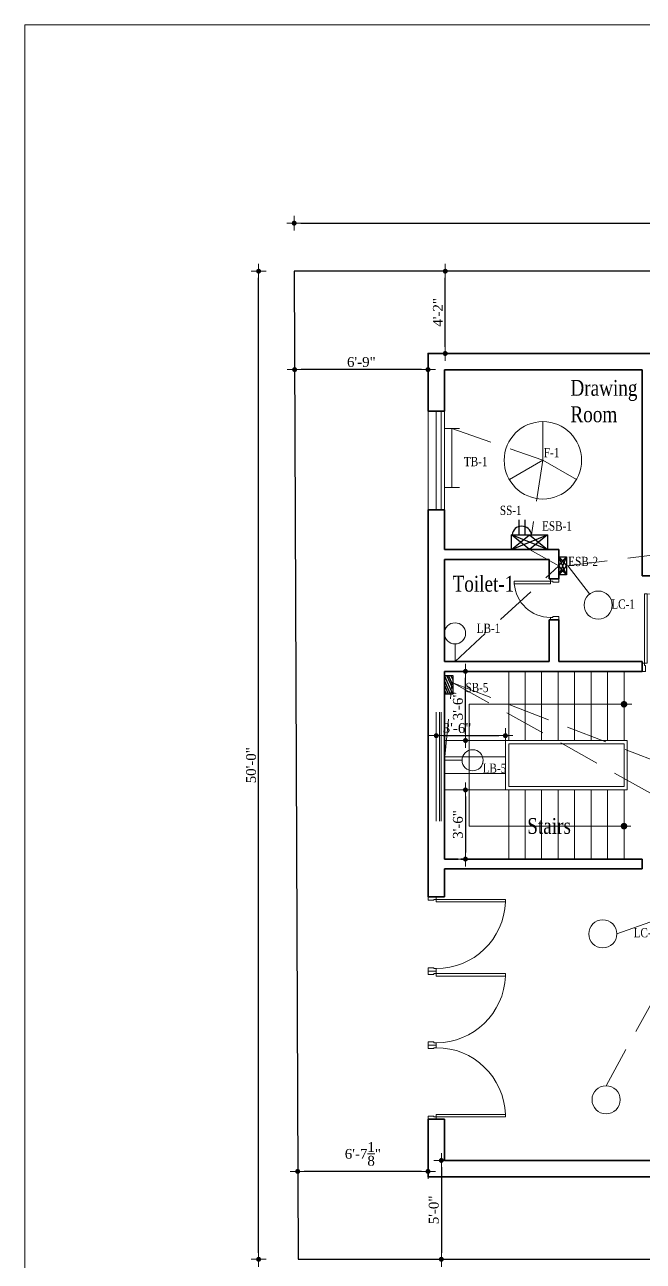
# Model space of a CAD drawing. Header units: inches. Extents: x -13742749 to 88736, y -40897 to 32194776.
# Drawn here: x 46096 to 46472, y 26287095 to 26287846 of the extents above; entities that cross this region are included whole.
import ezdxf

# ---------------------------------------------------------------- set-up
doc = ezdxf.new("R2010")
doc.units = ezdxf.units.IN
doc.header["$LTSCALE"] = 10
doc.header["$MEASUREMENT"] = 0
doc.linetypes.add('ACAD_ISO04W100', pattern=[30, 24, -3, 0, -3])
doc.linetypes.add('HIDDEN', pattern=[0.375, 0.25, -0.125])
doc.layers.get('0').update_dxf_attribs({"color": 123})
for name, color, linetype, lineweight in [('Column', 7, 'Continuous', 35), ('Conduit (Mine)', 230, 'HIDDEN', 13), ('Conduit Generator (mine)', 134, 'HIDDEN', 13), ('DIM', 4, 'Continuous', 0), ('DOOR', 41, 'Continuous', 9), ('Fan (mine)', 210, 'Continuous', 13), ('Light (mine)', 80, 'Continuous', 13), ('RAIL', 182, 'Continuous', 13), ('Stair', 8, 'Continuous', 13), ('Text_My', 7, 'Continuous', 13), ('Wall', 7, 'Continuous', 35), ('WIN', 4, 'Continuous', 13), ('WIN-1', 8, 'Continuous', 13)]:
    doc.layers.add(name, color=color, linetype=linetype, lineweight=lineweight)
doc.layers.add('Site', color=7, linetype='ACAD_ISO04W100', lineweight=30, true_color=0x004961)
doc.layers.add('Switchboard and Socket (mine)', color=41, linetype='Continuous')
doc.layers.get('0').off()
doc.styles.get("Standard").update_dxf_attribs({"font": 'times.ttf', "width": 0.8})
doc.styles.add('STYLE3', font='times.ttf')
doc.dimstyles.new('1_8', dxfattribs={"dimtxt": 6, "dimasz": 4, "dimexe": 0.18, "dimexo": 0.0625, "dimgap": 0.125, "dimtad": 0, "dimdec": 4, "dimrnd": 0.125, "dimzin": 3, "dimdsep": 46, "dimlunit": 4, "dimtxsty": 'STYLE3', "dimblk": 'D', "dimcen": 4, "dimse1": 1, "dimse2": 1, "dimclrt": 7, "dimadec": 0, "dimazin": 0, "dimtfac": 1, "dimtdec": 4, "dimtix": 1, "dimtmove": 0, "dimatfit": 3, "dimldrblk": 'OPEN90', "dimfxl": 1, "dimtvp": 0.75, "dimtolj": 1, "dimtzin": 0, "dimarcsym": 0})

# ---------------------------------------------------------------- blocks, each defined once
blk = doc.blocks.new('D')
at = {"layer": 'DIM'}
for q in [(-1.125, 0), (0, 1.125), (1.125, 0), (0, -1.125)]:
    blk.add_line((0, 0), q, dxfattribs=at)
at = {"layer": 'DIM', "color": 6, "const_width": 0.375}
blk.add_lwpolyline([(-0.1875, 0, 1), (0.1875, 0, 1)], format="xyb", close=True, dxfattribs=at)
blk = doc.blocks.new('*D417')
at = {"layer": 'DIM', "color": 0, "linetype": 'Continuous', "lineweight": -2}
blk.add_line((46263.59, 26287725.17), (47119.59, 26287725.17), dxfattribs=at)
at = {"layer": 'DIM', "color": 0, "linetype": 'Continuous', "lineweight": -2, "xscale": 4, "yscale": 4, "zscale": 4, "rotation": 180}
blk.add_blockref('D', (46259.59, 26287725.17), dxfattribs=at)
at = {"layer": 'DIM', "color": 0, "linetype": 'Continuous', "lineweight": -2, "xscale": 4, "yscale": 4, "zscale": 4}
blk.add_blockref('D', (47123.59, 26287725.17), dxfattribs=at)
at = {"layer": 'DIM', "color": 7, "linetype": 'Continuous', "insert": (46691.59, 26287729.76), "char_height": 6, "attachment_point": 5, "style": 'STYLE3'}
blk.add_mtext('\\A1;72\'-0"', dxfattribs=at)
blk = doc.blocks.new('_Open90')
at = {"layer": 'DIM', "color": 0, "lineweight": -2}
for p, q in [((0, 0), (-1, 0)), ((-0.5, 0.5), (0, 0)), ((0, 0), (-0.5, -0.5))]:
    blk.add_line(p, q, dxfattribs=at)
blk = doc.blocks.new('*D419')
at = {"layer": 'DIM', "color": 0, "linetype": 'Continuous', "lineweight": -2}
blk.add_line((46237.99, 26287100.03), (46237.99, 26287692.03), dxfattribs=at)
at = {"layer": 'DIM', "color": 0, "linetype": 'Continuous', "lineweight": -2, "xscale": 4, "yscale": 4, "zscale": 4}
for p, rotation in [((46237.99, 26287696.03), 90), ((46237.99, 26287096.03), 270)]:
    blk.add_blockref('D', p, dxfattribs=dict(at, rotation=rotation))
at = {"layer": 'DIM', "color": 7, "linetype": 'Continuous', "insert": (46233.41, 26287396.03), "char_height": 6, "attachment_point": 5, "rotation": 90, "style": 'STYLE3'}
blk.add_mtext('\\A1;50\'-0"', dxfattribs=at)
blk = doc.blocks.new('*D420')
at = {"layer": 'DIM', "color": 0, "linetype": 'Continuous', "lineweight": -2}
blk.add_line((47121.9, 26287076.36), (46265.9, 26287076.36), dxfattribs=at)
at = {"layer": 'DIM', "color": 0, "linetype": 'Continuous', "lineweight": -2, "xscale": 4, "yscale": 4, "zscale": 4, "rotation": 180}
blk.add_blockref('D', (46261.9, 26287076.36), dxfattribs=at)
at = {"layer": 'DIM', "color": 0, "linetype": 'Continuous', "lineweight": -2, "xscale": 4, "yscale": 4, "zscale": 4}
blk.add_blockref('D', (47125.9, 26287076.36), dxfattribs=at)
at = {"layer": 'DIM', "color": 7, "linetype": 'Continuous', "insert": (46693.9, 26287080.95), "char_height": 6, "attachment_point": 5, "style": 'STYLE3'}
blk.add_mtext('\\A1;72\'-0"', dxfattribs=at)
blk = doc.blocks.new('*D470')
at = {"layer": 'DIM', "color": 0, "linetype": 'Continuous', "lineweight": -2}
blk.add_line((46336.85, 26287149.39), (46265.71, 26287149.39), dxfattribs=at)
at = {"layer": 'DIM', "color": 0, "linetype": 'Continuous', "lineweight": -2, "xscale": 4, "yscale": 4, "zscale": 4, "rotation": 180}
blk.add_blockref('D', (46261.71, 26287149.39), dxfattribs=at)
at = {"layer": 'DIM', "color": 0, "linetype": 'Continuous', "lineweight": -2, "xscale": 4, "yscale": 4, "zscale": 4}
blk.add_blockref('D', (46340.85, 26287149.39), dxfattribs=at)
at = {"layer": 'DIM', "color": 7, "linetype": 'Continuous', "insert": (46301.28, 26287160.04), "char_height": 6, "attachment_point": 5, "style": 'STYLE3'}
blk.add_mtext('\\A1;6\'-7{\\H1.000000x;\\S1/8;}"', dxfattribs=at)
blk = doc.blocks.new('*D471')
at = {"layer": 'DIM', "color": 0, "linetype": 'Continuous', "lineweight": -2}
blk.add_line((46348.93, 26287152.03), (46348.93, 26287100.03), dxfattribs=at)
at = {"layer": 'DIM', "color": 0, "linetype": 'Continuous', "lineweight": -2, "xscale": 4, "yscale": 4, "zscale": 4}
for p, rotation in [((46348.93, 26287156.03), 90), ((46348.93, 26287096.03), 270)]:
    blk.add_blockref('D', p, dxfattribs=dict(at, rotation=rotation))
at = {"layer": 'DIM', "color": 7, "linetype": 'Continuous', "insert": (46344.35, 26287126.03), "char_height": 6, "attachment_point": 5, "rotation": 90, "style": 'STYLE3'}
blk.add_mtext('\\A1;5\'-0"', dxfattribs=at)
blk = doc.blocks.new('D-45')
for points in [[(-1.5, 46.97), (-3, 46.97), (-3, 5), (-1.5, 5)], [(-45, 5), (-45, 0), (-43, 0), (-43, 3.5), (-43.5, 3.5), (-43.5, 5)], [(0, 5), (0, 0), (-2, 0), (-2, 3.5), (-1.5, 3.5), (-1.5, 5)]]:
    blk.add_lwpolyline(points, close=True)
blk.add_arc((-1.5, 5), 42, 92.04671, 180)
blk = doc.blocks.new('*D475')
at = {"layer": 'DIM', "color": 0, "linetype": 'Continuous', "lineweight": -2}
blk.add_line((46351.31, 26287650.05), (46351.31, 26287692.03), dxfattribs=at)
at = {"layer": 'DIM', "color": 0, "linetype": 'Continuous', "lineweight": -2, "xscale": 4, "yscale": 4, "zscale": 4}
for p, rotation in [((46351.31, 26287696.03), 90), ((46351.31, 26287646.05), 270)]:
    blk.add_blockref('D', p, dxfattribs=dict(at, rotation=rotation))
at = {"layer": 'DIM', "color": 7, "linetype": 'Continuous', "insert": (46346.81, 26287671.04), "char_height": 6, "attachment_point": 5, "rotation": 90, "style": 'STYLE3'}
blk.add_mtext('\\A1;4\'-2"', dxfattribs=at)
blk = doc.blocks.new('*D476')
at = {"layer": 'DIM', "color": 0, "linetype": 'Continuous', "lineweight": -2}
blk.add_line((46336.85, 26287636.26), (46263.82, 26287636.26), dxfattribs=at)
at = {"layer": 'DIM', "color": 0, "linetype": 'Continuous', "lineweight": -2, "xscale": 4, "yscale": 4, "zscale": 4, "rotation": 180}
blk.add_blockref('D', (46259.82, 26287636.26), dxfattribs=at)
at = {"layer": 'DIM', "color": 0, "linetype": 'Continuous', "lineweight": -2, "xscale": 4, "yscale": 4, "zscale": 4}
blk.add_blockref('D', (46340.85, 26287636.26), dxfattribs=at)
at = {"layer": 'DIM', "color": 7, "linetype": 'Continuous', "insert": (46300.34, 26287640.85), "char_height": 6, "attachment_point": 5, "style": 'STYLE3'}
blk.add_mtext('\\A1;6\'-9"', dxfattribs=at)
blk = doc.blocks.new('*D422')
at = {"layer": 'DIM', "color": 0, "linetype": 'Continuous', "lineweight": -2}
blk.add_line((46349.85, 26287413.99), (46383.85, 26287413.99), dxfattribs=at)
at = {"layer": 'DIM', "color": 0, "linetype": 'Continuous', "lineweight": -2, "xscale": 4, "yscale": 4, "zscale": 4, "rotation": 180}
blk.add_blockref('D', (46345.85, 26287413.99), dxfattribs=at)
at = {"layer": 'DIM', "color": 0, "linetype": 'Continuous', "lineweight": -2, "xscale": 4, "yscale": 4, "zscale": 4}
blk.add_blockref('D', (46387.85, 26287413.99), dxfattribs=at)
at = {"layer": 'DIM', "color": 7, "linetype": 'Continuous', "insert": (46358.48, 26287418.57), "char_height": 6, "attachment_point": 5, "style": 'STYLE3'}
blk.add_mtext('\\A1;3\'-6"', dxfattribs=at)
blk = doc.blocks.new('*D477')
at = {"layer": 'DIM', "color": 0, "linetype": 'Continuous', "lineweight": -2}
blk.add_line((46363.58, 26287415.04), (46363.58, 26287449.04), dxfattribs=at)
at = {"layer": 'DIM', "color": 0, "linetype": 'Continuous', "lineweight": -2, "xscale": 4, "yscale": 4, "zscale": 4}
for p, rotation in [((46363.58, 26287453.04), 90), ((46363.58, 26287411.04), 270)]:
    blk.add_blockref('D', p, dxfattribs=dict(at, rotation=rotation))
at = {"layer": 'DIM', "color": 7, "linetype": 'Continuous', "insert": (46359, 26287432.04), "char_height": 6, "attachment_point": 5, "rotation": 90, "style": 'STYLE3'}
blk.add_mtext('\\A1;3\'-6"', dxfattribs=at)
blk = doc.blocks.new('*D423')
at = {"layer": 'DIM', "color": 0, "linetype": 'Continuous', "lineweight": -2}
blk.add_line((46363.58, 26287377.04), (46363.58, 26287343.04), dxfattribs=at)
at = {"layer": 'DIM', "color": 0, "linetype": 'Continuous', "lineweight": -2, "xscale": 4, "yscale": 4, "zscale": 4}
for p, rotation in [((46363.58, 26287381.04), 90), ((46363.58, 26287339.04), 270)]:
    blk.add_blockref('D', p, dxfattribs=dict(at, rotation=rotation))
at = {"layer": 'DIM', "color": 7, "linetype": 'Continuous', "insert": (46359, 26287360.04), "char_height": 6, "attachment_point": 5, "rotation": 90, "style": 'STYLE3'}
blk.add_mtext('\\A1;3\'-6"', dxfattribs=at)
blk = doc.blocks.new('D-25')
for points in [[(5, 25), (0, 25), (0, 23), (3.5, 23), (3.5, 23.5), (5, 23.5)], [(5, 0), (0, 0), (0, 2), (3.5, 2), (3.5, 1.5), (5, 1.5)], [(26.95, 1.5), (26.95, 3), (5, 3), (5, 1.5)]]:
    blk.add_lwpolyline(points, close=True)
blk.add_arc((5, 1.5), 22, 3.90956, 90)
blk = doc.blocks.new('Ceiling Fan Small')
at = {"layer": 'Fan (mine)', "linetype": 'ByBlock', "ltscale": 10}
for p in [(7040.4, -35394.14), (7020.04, -35429.39), (7060.75, -35429.39)]:
    blk.add_line(p, (7040.4, -35417.64), dxfattribs=at)
blk.add_circle((7040.4, -35417.64), 23.5, dxfattribs=at)
blk.add_circle((7040.4, -35417.64), 23.5, dxfattribs=at)
blk.add_circle((7040.4, -35417.64), 23.5, dxfattribs=at)
blk = doc.blocks.new('Tube Light')
at = {"layer": 'Light (mine)', "linetype": 'Continuous'}
for p, q in [((-36, 4.54), (-36, -4.54)), ((0, 0), (-36, 0)), ((0, 4.54), (0, -4.54))]:
    blk.add_line(p, q, dxfattribs=at)
blk = doc.blocks.new('Ceiling light')
at = {"layer": 'Light (mine)', "linetype": 'ByBlock'}
blk.add_circle((0, 8.53), 8.53, dxfattribs=at)
blk = doc.blocks.new('Bulb')
at = {"layer": 'Light (mine)', "linetype": 'Continuous'}
blk.add_line((-9.96, -5.31), (-20.64, -5.31), dxfattribs=at)
blk.add_circle((-3.57, -5.31), 6.4, dxfattribs=at)
blk = doc.blocks.new('2 Pin')
at = {"layer": 'Switchboard and Socket (mine)', "linetype": 'Continuous', "ltscale": 10}
for p, q in [((-7.3, 0), (-7.3, 18.1)), ((0, 0), (0, 18.2)), ((-15.8, 0), (7.8, 0))]:
    blk.add_line(p, q, dxfattribs=at)
blk.add_arc((-4, -1.6), 11.9, 7.5318, 172.4682, dxfattribs=at)
blk = doc.blocks.new('Emergency')
at = {"layer": 'Switchboard and Socket (mine)', "linetype": 'Continuous', "ltscale": 10}
for p, q in [((-10.9, 0), (0, 9.07)), ((0, 0), (-10.9, 9.07)), ((-10.9, 0), (10.9, 9.07)), ((10.9, 0), (-10.9, 9.07)), ((0, 9.07), (10.9, 0)), ((10.9, 9.07), (0, 0))]:
    blk.add_line(p, q, dxfattribs=at)
blk.add_lwpolyline([(-10.9, 9.07), (10.9, 9.07), (10.9, 0), (-10.9, 0)], close=True, dxfattribs=at)
blk = doc.blocks.new('switch board')
at = {"layer": 'Switchboard and Socket (mine)', "linetype": 'Continuous'}
for p, q in [((-16.6, -10.1), (6.1, 0)), ((-16.6, -5), (-5.3, 0)), ((-16.6, -7.3), (0, 0)), ((-16.6, -2.4), (-11.3, 0)), ((-10, -10.1), (6.1, -2.8)), ((-5.3, -10.1), (6.1, -5)), ((1, -10.1), (6.1, -7.6))]:
    blk.add_line(p, q, dxfattribs=at)
blk.add_lwpolyline([(-16.6, 0), (6.1, 0), (6.1, -10.1), (-16.6, -10.1)], close=True, dxfattribs=at)

msp = doc.modelspace()

# ---------------------------------------------------------------- linework, layer by layer
at = {"layer": 'Column', "linetype": 'Continuous', "ltscale": 10}
msp.add_line((46375.84681, 26287146.02836), (46447.84681, 26287146.02836), dxfattribs=at)
at = {"layer": 'Column', "linetype": 'Continuous'}
for points in [[(46360.84681, 26287646.05175), (46360.84681, 26287646.05175), (46340.84681, 26287646.05175), (46340.84681, 26287636.05175)], [(46350.84681, 26287636.05175), (46360.84681, 26287636.05175)], [(46340.84681, 26287453.04005), (46340.84681, 26287453.04005), (46340.84681, 26287463.04005)], [(46340.84681, 26287329.04005), (46340.84681, 26287339.04005)], [(46360.84681, 26287146.02836), (46340.84681, 26287146.02836), (46340.84681, 26287156.02836)]]:
    msp.add_lwpolyline(points, dxfattribs=at)
at = {"layer": 'Conduit (Mine)', "linetype": 'HIDDEN', "ltscale": 10}
for p, q in [((46350.84681, 26287399.04923), (46355.36725, 26287446.0985)), ((46483.88973, 26287396.64223), (46355.89277, 26287446.04801)), ((46355.89277, 26287446.04801), (46515.24188, 26287357.29452)), ((46448.95523, 26287201.41833), (46510.35847, 26287312.99651)), ((46455.48942, 26287293.61907), (46510.35847, 26287312.99651))]:
    msp.add_line(p, q, dxfattribs=at)
at = {"layer": 'Conduit Generator (mine)', "linetype": 'HIDDEN', "ltscale": 10}
for p, q in [((46355.38804, 26287600.57975), (46410.57857, 26287581.1843)), ((46410.57857, 26287581.1843), (46403.64887, 26287536.02508)), ((46424.88807, 26287517.12093), (46610.77289, 26287539.8404)), ((46402.5085, 26287526.95116), (46420.35111, 26287517.12093)), ((46357.23712, 26287459.04013), (46420.35111, 26287517.12093)), ((46425.97452, 26287516.84041), (46438.96191, 26287500.02694))]:
    msp.add_line(p, q, dxfattribs=at)
at = {"layer": 'RAIL', "linetype": 'Continuous'}
for p, q in [((46387.84681, 26287411.04006), (46387.84681, 26287381.04006)), ((46461.84681, 26287411.04006), (46387.84681, 26287411.04006)), ((46461.84681, 26287381.04006), (46461.84681, 26287411.04006)), ((46389.84681, 26287409.04006), (46389.84681, 26287383.04006)), ((46459.84681, 26287409.04006), (46389.84681, 26287409.04006)), ((46459.84681, 26287383.04006), (46459.84681, 26287409.04006)), ((46387.84681, 26287381.04006), (46461.84681, 26287381.04006)), ((46389.84681, 26287383.04006), (46459.84681, 26287383.04006))]:
    msp.add_line(p, q, dxfattribs=at)
at = {"layer": 'Site', "linetype": 'Continuous', "ltscale": 3}
for p, q in [((46259.59168, 26287696.02687), (46261.90418, 26287096.02836)), ((47123.59168, 26287696.0239), (46259.59168, 26287696.02687)), ((46261.90418, 26287096.02836), (47125.90418, 26287096.02836))]:
    msp.add_line(p, q, dxfattribs=at)
at = {"layer": 'Stair', "linetype": 'Continuous'}
for p, q in [((46389.84681, 26287453.04006), (46389.84681, 26287411.04006)), ((46399.84681, 26287453.04006), (46399.84681, 26287411.04006)), ((46409.84681, 26287453.04006), (46409.84681, 26287411.04006)), ((46419.84681, 26287453.04006), (46419.84681, 26287411.04006)), ((46429.84681, 26287453.04006), (46429.84681, 26287411.04006)), ((46439.84681, 26287453.04006), (46439.84681, 26287411.04006)), ((46449.84681, 26287453.04006), (46449.84681, 26287411.04006)), ((46459.84681, 26287453.04006), (46459.84681, 26287411.04006)), ((46464.61847, 26287433.04006), (46365.84681, 26287433.04006)), ((46365.84681, 26287433.04006), (46365.84681, 26287359.04006)), ((46387.84681, 26287411.04006), (46350.84681, 26287411.04006)), ((46387.84681, 26287401.04006), (46350.84681, 26287401.04006)), ((46387.84681, 26287391.04006), (46350.84681, 26287391.04006)), ((46387.84681, 26287381.04006), (46350.84681, 26287381.04006)), ((46389.84681, 26287339.04006), (46389.84681, 26287381.04006)), ((46399.84681, 26287339.04006), (46399.84681, 26287381.04006)), ((46409.84681, 26287339.04006), (46409.84681, 26287381.04006)), ((46419.84681, 26287339.04006), (46419.84681, 26287381.04006)), ((46429.84681, 26287339.04006), (46429.84681, 26287381.04006)), ((46439.84681, 26287339.04006), (46439.84681, 26287381.04006)), ((46449.84681, 26287339.04006), (46449.84681, 26287381.04006)), ((46459.84681, 26287339.04006), (46459.84681, 26287381.04006)), ((46365.84681, 26287359.04006), (46463.93555, 26287359.04006))]:
    msp.add_line(p, q, dxfattribs=at)
at = {"layer": 'Stair', "linetype": 'Continuous', "const_width": 2}
for points in [[(46458.84681, 26287433.04006, 1), (46460.84681, 26287433.04006, 1)], [(46458.84681, 26287359.04006, 1), (46460.84681, 26287359.04006, 1)]]:
    msp.add_lwpolyline(points, format="xyb", close=True, dxfattribs=at)
at = {"layer": 'Text_My', "ltscale": 10}
msp.add_lwpolyline([(46095.95845, 26287845.68015), (49547.48838, 26287845.68015), (49547.48838, 26286717.61094), (46095.95845, 26286717.61094)], close=True, dxfattribs=at)
at = {"layer": 'Wall', "linetype": 'Continuous'}
for p, q in [((46375.84681, 26287646.05175), (46360.84681, 26287646.05175)), ((46485.84681, 26287646.05175), (46447.84681, 26287646.05175)), ((46340.84681, 26287636.05229), (46340.84681, 26287611.05229)), ((46350.84681, 26287611.05229), (46350.84681, 26287636.05229)), ((46375.84681, 26287636.05175), (46360.84681, 26287636.05175)), ((46470.84681, 26287636.05175), (46447.84681, 26287636.05175)), ((46470.84681, 26287511.05175), (46470.84681, 26287636.05175)), ((46340.84681, 26287611.05229), (46350.84681, 26287611.05229)), ((46340.84681, 26287551.05229), (46350.84681, 26287551.05229)), ((46495.84681, 26287511.05175), (46470.84681, 26287511.05175)), ((46414.35111, 26287459.04005), (46360.84681, 26287459.04005)), ((46470.84681, 26287459.04005), (46420.1973, 26287459.04005)), ((46340.84681, 26287441.04005), (46340.84681, 26287453.04005)), ((46470.84681, 26287453.04005), (46360.84681, 26287453.04005)), ((46340.84681, 26287339.04005), (46340.84681, 26287357.04005)), ((46470.84681, 26287339.04005), (46360.84681, 26287339.04005)), ((46413.84681, 26287333.04005), (46360.84681, 26287333.04005)), ((46470.84681, 26287333.04005), (46419.62703, 26287333.04005)), ((46340.84681, 26287156.02836), (46340.84681, 26287181.02836)), ((46340.84681, 26287181.02836), (46350.84681, 26287181.02836)), ((46350.84681, 26287181.02836), (46350.84681, 26287156.02836)), ((46375.84681, 26287156.02836), (46360.84681, 26287156.02836)), ((46375.84681, 26287146.02836), (46360.84681, 26287146.02836)), ((46485.84681, 26287146.02836), (46447.84681, 26287146.02836))]:
    msp.add_line(p, q, dxfattribs=at)
at = {"layer": 'Wall', "linetype": 'Continuous', "ltscale": 10}
for p, q in [((46375.84681, 26287646.05175), (46447.84681, 26287646.05175)), ((46375.84681, 26287636.05175), (46447.84681, 26287636.05175)), ((46340.84681, 26287463.04005), (46340.84681, 26287551.05229)), ((46350.84681, 26287526.95116), (46350.84681, 26287551.05229)), ((46350.84681, 26287526.95116), (46414.35111, 26287526.95116)), ((46414.35111, 26287526.95116), (46420.35111, 26287526.95116)), ((46420.35111, 26287520.95116), (46420.35111, 26287526.95116)), ((46350.84681, 26287463.04005), (46350.84681, 26287520.95116)), ((46350.84681, 26287520.95116), (46414.35111, 26287520.95116)), ((46414.35111, 26287520.95116), (46414.35111, 26287509.26601)), ((46420.35111, 26287520.95116), (46420.35111, 26287509.26601)), ((46420.1973, 26287509.26601), (46414.35111, 26287509.26601)), ((46414.35111, 26287484.26601), (46414.35111, 26287459.04005)), ((46420.1973, 26287484.26601), (46414.35111, 26287484.26601)), ((46420.1973, 26287484.26601), (46420.1973, 26287459.04005)), ((46350.83862, 26287459.04005), (46350.83862, 26287463.04005)), ((46360.84681, 26287459.04005), (46350.83862, 26287459.04005)), ((46470.84681, 26287453.04005), (46470.84681, 26287459.04005)), ((46340.84681, 26287339.04005), (46340.84681, 26287453.04005)), ((46359.07709, 26287453.04006), (46350.84681, 26287453.04005)), ((46350.84681, 26287339.04006), (46350.84681, 26287453.04005)), ((46360.84681, 26287453.04005), (46357.28401, 26287453.04006)), ((46359.07709, 26287339.04006), (46350.84681, 26287339.04006)), ((46470.84681, 26287333.04005), (46470.84681, 26287339.04005)), ((46340.84681, 26287329.04005), (46340.84681, 26287316.0288)), ((46350.84681, 26287329.04005), (46350.84681, 26287333.1073)), ((46350.84681, 26287333.1073), (46360.84681, 26287333.04005)), ((46350.84681, 26287329.04005), (46350.84681, 26287316.0288)), ((46413.84681, 26287333.04005), (46419.62703, 26287333.04005)), ((46340.84681, 26287316.0288), (46350.84681, 26287316.0288)), ((46360.84681, 26287156.02836), (46350.84681, 26287156.02836)), ((46375.84681, 26287156.02836), (46551.84681, 26287156.02836))]:
    msp.add_line(p, q, dxfattribs=at)
at = {"layer": 'WIN', "linetype": 'Continuous'}
for p, q in [((46348.84681, 26287611.05229), (46348.84681, 26287551.05229)), ((46347.84681, 26287428.15802), (46347.84681, 26287362.15802)), ((46348.84681, 26287428.15802), (46348.84681, 26287362.15802))]:
    msp.add_line(p, q, dxfattribs=at)
at = {"layer": 'WIN-1', "linetype": 'Continuous'}
for p, q in [((46340.84681, 26287551.05229), (46340.84681, 26287611.05229)), ((46345.84681, 26287611.05229), (46345.84681, 26287551.05229)), ((46350.84681, 26287611.05229), (46350.84681, 26287551.05229)), ((46340.84681, 26287362.15802), (46340.84681, 26287428.15802)), ((46345.84681, 26287428.15802), (46345.84681, 26287362.15802)), ((46350.84681, 26287428.15802), (46350.84681, 26287362.15802))]:
    msp.add_line(p, q, dxfattribs=at)

# ---------------------------------------------------------------- block references
at = {"layer": 'DOOR', "linetype": 'Continuous'}
for name, p, rotation in [('D-25', (46420.1973, 26287509.26601), 180), ('D-45', (46340.84636, 26287181.02852), 270)]:
    msp.add_blockref(name, p, dxfattribs=dict(at, rotation=rotation))
at = {"layer": 'DOOR', "linetype": 'Continuous', "xscale": -1}
msp.add_blockref('D-45', (46470.84681, 26287453.04005), dxfattribs=at)
at = {"layer": 'DOOR', "linetype": 'Continuous', "xscale": -1, "rotation": 270}
for p in [(46340.84669, 26287316.0288), (46340.84636, 26287271.02852)]:
    msp.add_blockref('D-45', p, dxfattribs=at)
at = {"layer": 'Fan (mine)', "linetype": 'Continuous', "rotation": 90}
msp.add_blockref('Tube Light', (46355.38804, 26287600.57975), dxfattribs=at)
at = {"layer": 'Fan (mine)', "linetype": 'Continuous'}
msp.add_blockref('Ceiling Fan Small', (39370.18237, 26322998.82668), dxfattribs=at)
at = {"layer": 'Switchboard and Socket (mine)', "linetype": 'Continuous', "xscale": 0.5, "yscale": 0.5, "zscale": 0.5}
msp.add_blockref('2 Pin', (46399.74366, 26287536.02508), dxfattribs=at)
at = {"layer": 'Switchboard and Socket (mine)', "linetype": 'Continuous'}
for name, p in [('Emergency', (46402.5085, 26287526.95116)), ('Ceiling light', (46444.17522, 26287484.7496)), ('Bulb', (46371.48452, 26287404.36171)), ('Ceiling light', (46446.96124, 26287285.09089)), ('Ceiling light', (46448.95523, 26287184.36198))]:
    msp.add_blockref(name, p, dxfattribs=at)
at = {"layer": 'Switchboard and Socket (mine)', "linetype": 'Continuous', "xscale": 0.5, "yscale": 0.5, "zscale": 0.5, "rotation": 90}
for name, p in [('Emergency', (46424.88807, 26287517.12093)), ('switch board', (46350.84679, 26287447.55009))]:
    msp.add_blockref(name, p, dxfattribs=at)
at = {"layer": 'Switchboard and Socket (mine)', "linetype": 'Continuous', "rotation": 90}
msp.add_blockref('Bulb', (46351.92464, 26287479.67813), dxfattribs=at)

# ---------------------------------------------------------------- texts
at = {"layer": 'Switchboard and Socket (mine)', "linetype": 'Continuous', "ltscale": 10, "char_height": 5.614888, "attachment_point": 1}
for s, insert, width in [('TB-1', (46362.6306, 26287583.24311), 11.307141), ('F-1', (46411.15568, 26287588.65643), 11.307141), ('SS-1', (46384.46616, 26287553.61929), 11.307141), ('ESB-1', (46410.13038, 26287544.12072), 11.307141), ('ESB-2', (46425.97452, 26287522.58079), 11.307141), ('LC-1', (46452.13719, 26287496.70205), 11.307141), ('LB-1', (46370.42191, 26287482.02667), 10.7044674), ('LC-1', (46465.68694, 26287297.18228), 11.307141)]:
    msp.add_mtext(s, dxfattribs=dict(at, insert=insert, width=width))
at = {"layer": 'Switchboard and Socket (mine)', "linetype": 'HIDDEN', "ltscale": 10, "char_height": 5.614888, "attachment_point": 1}
for s, insert, width in [('SB-5', (46363.57709, 26287446.04801), 26.0157474), ('LB-5', (46373.99939, 26287397.05841), 15.8474287)]:
    msp.add_mtext(s, dxfattribs=dict(at, insert=insert, width=width))
at = {"layer": 'Text_My', "linetype": 'Continuous', "ltscale": 10, "char_height": 9.625, "width": 2.1183511, "attachment_point": 1}
for s, insert in [('Drawing \\PRoom', (46427.32309, 26287629.99088)), ('Toilet-1', (46355.77435, 26287511.06833)), ('Stairs', (46401.10377, 26287363.98243))]:
    msp.add_mtext(s, dxfattribs=dict(at, insert=insert))

# ---------------------------------------------------------------- dimensions: what is measured, and where the dimension line sits
at = {"layer": 'DIM', "linetype": 'Continuous'}
for base, p1, p2, picture, middle in [((47123.59168, 26287725.17298), (46259.59281, 26287694.62139), (47123.59168, 26287696.0239), '*D417', (46691.59224, 26287729.76382)), ((46259.82428, 26287636.25585), (46340.84681, 26287636.05175), (46259.82428, 26287634.67639), '*D476', (46300.33555, 26287640.84669)), ((46261.70867, 26287149.39372), (46340.84681, 26287156.02836), (46261.70867, 26287146.66028), '*D470', (46301.27774, 26287160.04296))]:
    dim = msp.add_linear_dim(base=base, p1=p1, p2=p2, dimstyle='1_8', dxfattribs=at)
    dim.commit()
    dim.dimension.update_dxf_attribs({"geometry": picture, "text_midpoint": middle})
dim = msp.add_linear_dim(base=(46237.9893, 26287696.02686), p1=(46261.90418, 26287096.02836), p2=(46260.56563, 26287696.02686), angle=90, dimstyle='1_8', dxfattribs=at)
dim.commit()
dim.dimension.update_dxf_attribs({"geometry": '*D419', "text_midpoint": (46237.9893, 26287396.02761), "dimtype": 160})
for base, p1, p2, picture, middle in [((46351.31448, 26287696.02659), (46340.84681, 26287646.05175), (46340.81408, 26287696.02659), '*D475', (46346.81448, 26287671.03917)), ((46363.57709, 26287453.04006), (46387.84681, 26287411.04006), (46389.84681, 26287453.04006), '*D477', (46358.99922, 26287432.04006)), ((46363.57709, 26287339.04006), (46389.84681, 26287381.04006), (46389.84681, 26287339.04006), '*D423', (46358.99922, 26287360.04006)), ((46348.92979, 26287096.02836), (46340.84681, 26287156.02836), (46340.84681, 26287096.02836), '*D471', (46344.35192, 26287126.02836))]:
    dim = msp.add_linear_dim(base=base, p1=p1, p2=p2, angle=90, dimstyle='1_8', dxfattribs=at)
    dim.commit()
    dim.dimension.update_dxf_attribs({"geometry": picture, "text_midpoint": middle})
for base, p1, p2, picture, middle in [((46387.84681, 26287413.99406), (46345.84681, 26287379.04006), (46387.84681, 26287381.04006), '*D422', (46358.47869, 26287413.99406)), ((46261.90418, 26287076.35918), (47125.90418, 26287096.02836), (46261.90418, 26287096.02836), '*D420', (46693.90418, 26287076.35918))]:
    dim = msp.add_linear_dim(base=base, p1=p1, p2=p2, dimstyle='1_8', dxfattribs=at)
    dim.commit()
    dim.dimension.update_dxf_attribs({"geometry": picture, "text_midpoint": middle, "dimtype": 160})

doc.saveas('drawing.dxf')
